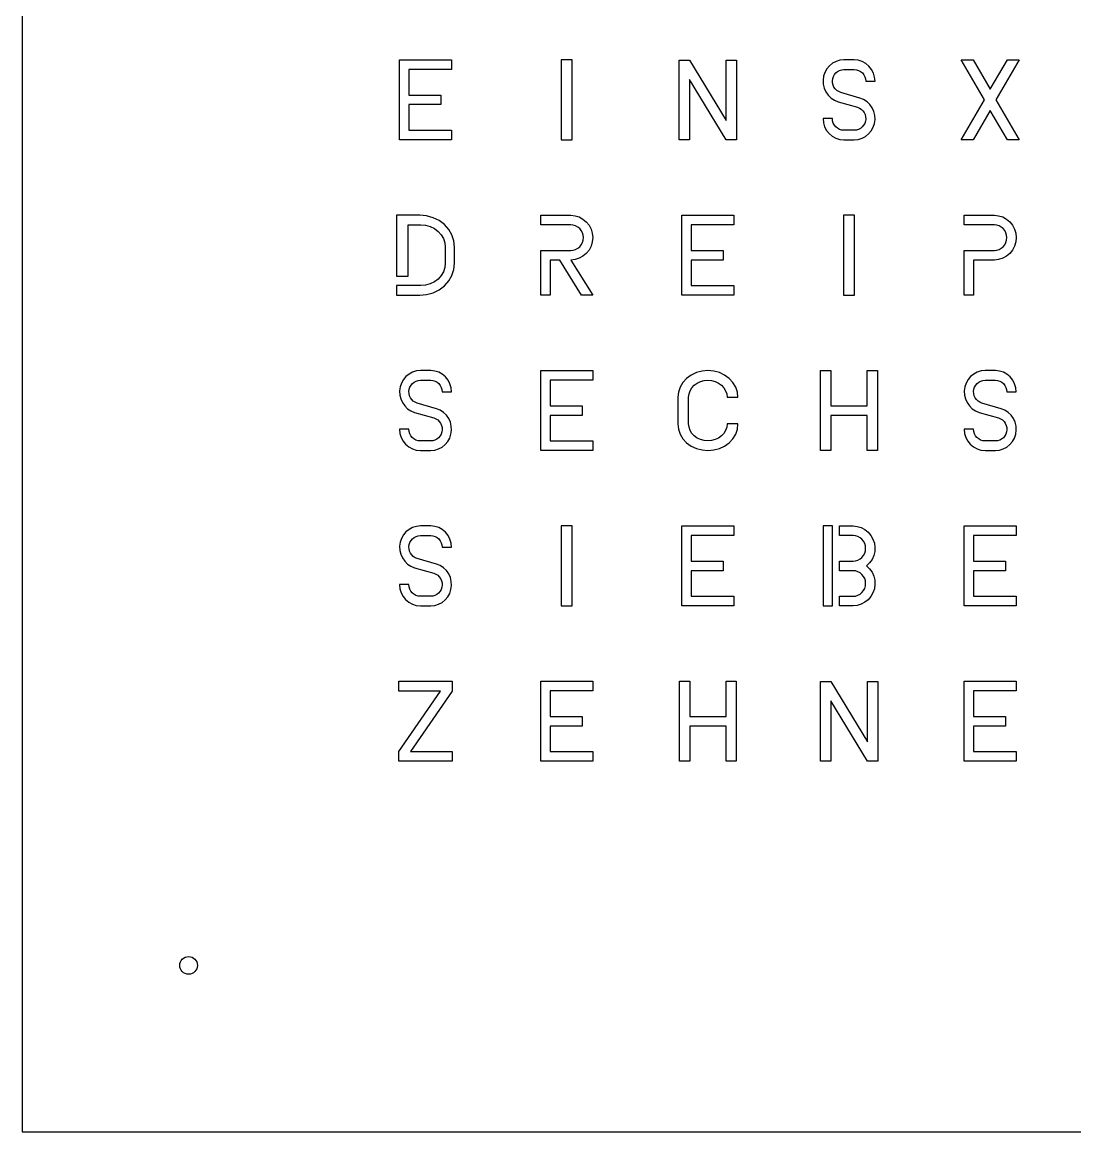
# Model space of a CAD drawing. Extents: x 0 to 500, y 0 to 500.
# Drawn here: x 0 to 237.2, y 0 to 250 of the extents above; entities that cross this region are included whole.
import ezdxf

# ---------------------------------------------------------------- set-up
doc = ezdxf.new("R2010")
doc.units = 0
doc.layers.add('7', color=7, linetype='CONTINUOUS')

msp = doc.modelspace()

# ---------------------------------------------------------------- linework, layer by layer
at = {"layer": '7'}
for p, q in [((0, 500), (0, 0)), ((85.0483, 223.4993), (85.0483, 241.5007)), ((85.0483, 241.5007), (96.7699, 241.5007)), ((96.7699, 241.5007), (96.7699, 239.34061)), ((121.4797, 241.5007), (121.4797, 223.4993)), ((123.9748, 241.5007), (121.4797, 241.5007)), ((123.9748, 223.4993), (123.9748, 241.5007)), ((148.097, 223.4993), (148.097, 241.4379)), ((148.097, 241.4379), (150.42081, 241.4379)), ((150.42081, 241.4379), (158.6701, 227.8708)), ((158.6701, 227.8708), (158.6701, 241.4379)), ((158.6701, 241.4379), (160.9939, 241.4379)), ((160.9939, 241.4379), (160.9939, 223.4993)), ((181.9487, 240.16879), (181.36501, 239.4765)), ((182.6503, 240.73531), (181.9487, 240.16879)), ((183.44431, 241.1553), (182.6503, 240.73531)), ((184.3017, 241.4136), (183.44431, 241.1553)), ((185.1915, 241.5007), (184.3017, 241.4136)), ((187.5358, 241.5007), (185.1915, 241.5007)), ((188.4505, 241.4086), (187.5358, 241.5007)), ((189.33009, 241.1357), (188.4505, 241.4086)), ((190.1407, 240.6925), (189.33009, 241.1357)), ((190.8512, 240.0961), (190.1407, 240.6925)), ((191.4342, 239.3694), (190.8512, 240.0961)), ((216.9191, 232.5), (211.65781, 241.50079)), ((211.65781, 241.50079), (214.32651, 241.50079)), ((214.32651, 241.50079), (218.18179, 234.9052)), ((218.18179, 234.9052), (222.0372, 241.50079)), ((224.7058, 241.50079), (219.4445, 232.5)), ((222.0372, 241.50079), (224.7058, 241.50079)), ((96.7699, 239.34061), (87.1603, 239.34061)), ((87.1603, 239.34061), (87.1603, 233.58009)), ((180.63091, 237.81841), (180.5072, 236.91299)), ((180.92039, 238.6834), (180.63091, 237.81841)), ((181.36501, 239.4765), (180.92039, 238.6834)), ((182.6852, 237.31689), (182.8443, 237.7923)), ((182.8443, 237.7923), (183.0887, 238.2281)), ((183.0887, 238.2281), (183.40939, 238.6086)), ((183.40939, 238.6086), (183.795, 238.91991)), ((183.795, 238.91991), (184.23129, 239.1507)), ((184.23129, 239.1507), (184.7025, 239.29269)), ((184.7025, 239.29269), (185.1915, 239.34061)), ((185.1915, 239.34061), (187.5358, 239.34061)), ((187.5358, 239.34061), (188.0385, 239.2899)), ((188.0385, 239.2899), (188.5218, 239.13989)), ((188.5218, 239.13989), (188.9673, 238.89639)), ((188.9673, 238.89639), (189.3578, 238.5686)), ((189.3578, 238.5686), (189.67821, 238.1693)), ((189.67821, 238.1693), (189.91631, 237.7137)), ((189.91631, 237.7137), (190.0629, 237.2193)), ((191.86749, 238.5403), (191.4342, 239.3694)), ((192.13429, 237.6407), (191.86749, 238.5403)), ((192.2244, 236.70509), (192.13429, 237.6407)), ((150.42081, 237.0663), (150.42081, 223.4993)), ((158.6701, 223.4993), (150.42081, 237.0663)), ((180.5072, 236.91299), (180.5538, 236)), ((180.5538, 236), (180.76891, 235.11259)), ((180.76891, 235.11259), (181.1447, 234.2831)), ((182.61729, 236.8194), (182.6852, 237.31689)), ((182.64281, 236.3176), (182.61729, 236.8194)), ((182.76109, 235.83), (182.64281, 236.3176)), ((182.96761, 235.3741), (182.76109, 235.83)), ((183.255, 234.96671), (182.96761, 235.3741)), ((190.0629, 237.2193), (190.1124, 236.70509)), ((190.1124, 236.70509), (192.2244, 236.70509)), ((87.1603, 233.58009), (94.3675, 233.58009)), ((94.3675, 233.58009), (94.3675, 231.41991)), ((181.1447, 234.2831), (181.66769, 233.5417)), ((181.66769, 233.5417), (182.3186, 232.91521)), ((182.3186, 232.91521), (183.07401, 232.42641)), ((183.6127, 234.62241), (183.255, 234.96671)), ((184.0278, 234.35381), (183.6127, 234.62241)), ((184.48531, 234.17059), (184.0278, 234.35381)), ((188.82091, 232.9068), (184.48531, 234.17059)), ((189.6532, 232.57359), (188.82091, 232.9068)), ((190.4086, 232.08479), (189.6532, 232.57359)), ((211.65781, 223.4993), (216.9191, 232.5)), ((219.4445, 232.5), (224.7058, 223.4993)), ((94.3675, 231.41991), (87.1603, 231.41991)), ((87.1603, 231.41991), (87.1603, 225.65939)), ((183.07401, 232.42641), (183.9064, 232.0932)), ((183.9064, 232.0932), (188.242, 230.8293)), ((188.242, 230.8293), (188.6994, 230.64619)), ((188.6994, 230.64619), (189.11459, 230.37759)), ((189.11459, 230.37759), (189.47231, 230.03329)), ((189.47231, 230.03329), (189.7597, 229.6259)), ((191.0596, 231.4583), (190.4086, 232.08479)), ((191.5825, 230.7168), (191.0596, 231.4583)), ((191.9584, 229.88741), (191.5825, 230.7168)), ((218.18179, 230.0948), (214.32651, 223.4993)), ((222.0372, 223.4993), (218.18179, 230.0948)), ((180.50281, 228.29491), (180.5929, 227.3593)), ((182.61481, 228.29491), (180.50281, 228.29491)), ((182.66431, 227.7807), (182.61481, 228.29491)), ((182.811, 227.2863), (182.66431, 227.7807)), ((189.7597, 229.6259), (189.9662, 229.17)), ((190.04201, 227.68311), (189.883, 227.2077)), ((189.9662, 229.17), (190.0844, 228.6824)), ((190.11, 228.1806), (190.04201, 227.68311)), ((190.0844, 228.6824), (190.11, 228.1806)), ((192.17349, 229), (191.9584, 229.88741)), ((192.0963, 227.18159), (192.22, 228.08701)), ((192.22, 228.08701), (192.17349, 229)), ((87.1603, 225.65939), (96.7699, 225.65939)), ((96.7699, 225.65939), (96.7699, 223.4993)), ((180.5929, 227.3593), (180.8597, 226.4597)), ((180.8597, 226.4597), (181.293, 225.6306)), ((181.293, 225.6306), (181.8761, 224.9039)), ((183.0491, 226.8307), (182.811, 227.2863)), ((183.36951, 226.4313), (183.0491, 226.8307)), ((183.75999, 226.10361), (183.36951, 226.4313)), ((184.2054, 225.86011), (183.75999, 226.10361)), ((184.6888, 225.7101), (184.2054, 225.86011)), ((185.1915, 225.65939), (184.6888, 225.7101)), ((187.5358, 225.65939), (185.1915, 225.65939)), ((188.0248, 225.70731), (187.5358, 225.65939)), ((188.496, 225.8493), (188.0248, 225.70731)), ((188.9323, 226.08009), (188.496, 225.8493)), ((189.31779, 226.3914), (188.9323, 226.08009)), ((189.6386, 226.7719), (189.31779, 226.3914)), ((189.883, 227.2077), (189.6386, 226.7719)), ((190.7785, 224.83121), (191.3622, 225.5235)), ((191.3622, 225.5235), (191.8069, 226.3166)), ((191.8069, 226.3166), (192.0963, 227.18159)), ((96.7699, 223.4993), (85.0483, 223.4993)), ((121.4797, 223.4993), (123.9748, 223.4993)), ((150.42081, 223.4993), (148.097, 223.4993)), ((160.9939, 223.4993), (158.6701, 223.4993)), ((181.8761, 224.9039), (182.58659, 224.3075)), ((182.58659, 224.3075), (183.3972, 223.8643)), ((183.3972, 223.8643), (184.27679, 223.5914)), ((184.27679, 223.5914), (185.1915, 223.4993)), ((185.1915, 223.4993), (187.5358, 223.4993)), ((187.5358, 223.4993), (188.4256, 223.5864)), ((188.4256, 223.5864), (189.283, 223.8447)), ((189.283, 223.8447), (190.0769, 224.26469)), ((190.0769, 224.26469), (190.7785, 224.83121)), ((214.32651, 223.4993), (211.65781, 223.4993)), ((224.7058, 223.4993), (222.0372, 223.4993)), ((84.3488, 206.5007), (84.3488, 192.7415)), ((89.5892, 206.5007), (84.3488, 206.5007)), ((91.1265, 206.3624), (89.5892, 206.5007)), ((92.6048, 205.95261), (91.1265, 206.3624)), ((93.9672, 205.2872), (92.6048, 205.95261)), ((95.1613, 204.39169), (93.9672, 205.2872)), ((116.8665, 206.5007), (123.6601, 206.5007)), ((116.8665, 204.34061), (116.8665, 206.5007)), ((123.6601, 206.5007), (124.6215, 206.4039)), ((124.6215, 206.4039), (125.5459, 206.117)), ((125.5459, 206.117), (126.3979, 205.65131)), ((126.3979, 205.65131), (127.1447, 205.0244)), ((127.1447, 205.0244), (127.7575, 204.2606)), ((148.68469, 188.4993), (148.68469, 206.5007)), ((148.68469, 206.5007), (160.4063, 206.5007)), ((160.4063, 206.5007), (160.4063, 204.34061)), ((185.1161, 206.5007), (185.1161, 188.4993)), ((187.61121, 206.5007), (185.1161, 206.5007)), ((187.61121, 188.4993), (187.61121, 206.5007)), ((212.321, 206.5007), (219.11459, 206.5007)), ((212.321, 204.34061), (212.321, 206.5007)), ((219.11459, 206.5007), (220.076, 206.4039)), ((220.076, 206.4039), (221.0005, 206.117)), ((221.0005, 206.117), (221.85249, 205.65131)), ((221.85249, 205.65131), (222.5992, 205.0244)), ((222.5992, 205.0244), (223.2121, 204.2606)), ((86.9729, 192.7415), (86.9729, 204.34061)), ((86.9729, 204.34061), (89.8492, 204.34061)), ((89.8492, 204.34061), (90.9253, 204.2437)), ((90.9253, 204.2437), (91.9601, 203.95689)), ((91.9601, 203.95689), (92.9138, 203.4911)), ((92.9138, 203.4911), (93.7497, 202.8643)), ((93.7497, 202.8643), (94.4357, 202.1004)), ((96.1413, 203.3006), (95.1613, 204.39169)), ((96.8695, 202.05569), (96.1413, 203.3006)), ((123.6601, 204.34061), (116.8665, 204.34061)), ((124.2094, 204.2852), (123.6601, 204.34061)), ((124.7377, 204.12131), (124.2094, 204.2852)), ((125.2245, 203.8551), (124.7377, 204.12131)), ((125.6513, 203.49699), (125.2245, 203.8551)), ((126.0015, 203.0605), (125.6513, 203.49699)), ((126.2617, 202.5625), (126.0015, 203.0605)), ((126.422, 202.0222), (126.2617, 202.5625)), ((127.7575, 204.2606), (128.213, 203.38921)), ((128.213, 203.38921), (128.49339, 202.4436)), ((160.4063, 204.34061), (150.79671, 204.34061)), ((150.79671, 204.34061), (150.79671, 198.58009)), ((219.11459, 204.34061), (212.321, 204.34061)), ((219.664, 204.2852), (219.11459, 204.34061)), ((220.19231, 204.12131), (219.664, 204.2852)), ((220.67909, 203.8551), (220.19231, 204.12131)), ((221.1058, 203.49699), (220.67909, 203.8551)), ((221.45599, 203.0605), (221.1058, 203.49699)), ((221.71629, 202.5625), (221.45599, 203.0605)), ((221.8765, 202.0222), (221.71629, 202.5625)), ((223.2121, 204.2606), (223.6675, 203.38921)), ((223.6675, 203.38921), (223.94791, 202.4436)), ((94.4357, 202.1004), (94.9455, 201.229)), ((94.9455, 201.229), (95.2594, 200.28349)), ((95.2594, 200.28349), (95.3654, 199.30009)), ((97.3179, 200.7049), (96.8695, 202.05569)), ((97.4694, 199.30009), (97.3179, 200.7049)), ((126.0015, 199.86011), (126.2617, 200.35809)), ((126.2617, 200.35809), (126.422, 200.89841)), ((126.4761, 201.4603), (126.422, 202.0222)), ((126.422, 200.89841), (126.4761, 201.4603)), ((128.49339, 200.47701), (128.213, 199.5314)), ((128.49339, 202.4436), (128.5881, 201.4603)), ((128.5881, 201.4603), (128.49339, 200.47701)), ((221.45599, 199.86011), (221.71629, 200.35809)), ((221.71629, 200.35809), (221.8765, 200.89841)), ((221.9306, 201.4603), (221.8765, 202.0222)), ((221.8765, 200.89841), (221.9306, 201.4603)), ((223.94791, 200.47701), (223.6675, 199.5314)), ((223.94791, 202.4436), (224.0426, 201.4603)), ((224.0426, 201.4603), (223.94791, 200.47701)), ((95.3654, 199.30009), (95.3654, 195.69991)), ((97.4694, 195.69991), (97.4694, 199.30009)), ((116.8665, 198.58009), (123.6601, 198.58009)), ((116.8665, 188.4993), (116.8665, 198.58009)), ((123.6601, 198.58009), (124.2094, 198.63541)), ((124.2094, 198.63541), (124.7377, 198.7993)), ((124.7377, 198.7993), (125.2245, 199.06551)), ((125.2245, 199.06551), (125.6513, 199.42371)), ((125.6513, 199.42371), (126.0015, 199.86011)), ((127.1447, 197.89619), (126.3979, 197.26939)), ((127.7575, 198.66), (127.1447, 197.89619)), ((128.213, 199.5314), (127.7575, 198.66)), ((150.79671, 198.58009), (158.00391, 198.58009)), ((158.00391, 198.58009), (158.00391, 196.41991)), ((212.321, 198.58009), (219.11459, 198.58009)), ((212.321, 188.4993), (212.321, 198.58009)), ((219.11459, 198.58009), (219.664, 198.63541)), ((219.664, 198.63541), (220.19231, 198.7993)), ((220.19231, 198.7993), (220.67909, 199.06551)), ((220.67909, 199.06551), (221.1058, 199.42371)), ((221.1058, 199.42371), (221.45599, 199.86011)), ((222.5992, 197.89619), (221.85249, 197.26939)), ((223.2121, 198.66), (222.5992, 197.89619)), ((223.6675, 199.5314), (223.2121, 198.66)), ((95.3654, 195.69991), (95.2594, 194.71651)), ((97.3179, 194.2951), (97.4694, 195.69991)), ((121.1567, 196.41991), (118.9785, 196.41991)), ((118.9785, 196.41991), (118.9785, 188.4993)), ((126.0847, 188.4993), (121.1567, 196.41991)), ((124.6215, 196.5168), (123.6601, 196.41991)), ((123.6601, 196.41991), (128.5881, 188.4993)), ((125.5459, 196.8036), (124.6215, 196.5168)), ((126.3979, 197.26939), (125.5459, 196.8036)), ((158.00391, 196.41991), (150.79671, 196.41991)), ((150.79671, 196.41991), (150.79671, 190.65939)), ((219.11459, 196.41991), (214.433, 196.41991)), ((214.433, 196.41991), (214.433, 188.4993)), ((220.076, 196.5168), (219.11459, 196.41991)), ((221.0005, 196.8036), (220.076, 196.5168)), ((221.85249, 197.26939), (221.0005, 196.8036)), ((84.3488, 192.7415), (86.9729, 192.7415)), ((94.4357, 192.8996), (93.7497, 192.1357)), ((94.9455, 193.771), (94.4357, 192.8996)), ((95.2594, 194.71651), (94.9455, 193.771)), ((96.1413, 191.6994), (96.8695, 192.94431)), ((96.8695, 192.94431), (97.3179, 194.2951)), ((89.8492, 190.65939), (84.3488, 190.65939)), ((84.3488, 190.65939), (84.3488, 188.4993)), ((90.9253, 190.7563), (89.8492, 190.65939)), ((91.9601, 191.04311), (90.9253, 190.7563)), ((92.9138, 191.5089), (91.9601, 191.04311)), ((93.7497, 192.1357), (92.9138, 191.5089)), ((93.9672, 189.7128), (95.1613, 190.60831)), ((95.1613, 190.60831), (96.1413, 191.6994)), ((150.79671, 190.65939), (160.4063, 190.65939)), ((160.4063, 190.65939), (160.4063, 188.4993)), ((84.3488, 188.4993), (89.5892, 188.4993)), ((89.5892, 188.4993), (91.1265, 188.6376)), ((91.1265, 188.6376), (92.6048, 189.04739)), ((92.6048, 189.04739), (93.9672, 189.7128)), ((118.9785, 188.4993), (116.8665, 188.4993)), ((128.5881, 188.4993), (126.0847, 188.4993)), ((160.4063, 188.4993), (148.68469, 188.4993)), ((185.1161, 188.4993), (187.61121, 188.4993)), ((214.433, 188.4993), (212.321, 188.4993)), ((86.4942, 170.16879), (85.9105, 169.4765)), ((87.1958, 170.73531), (86.4942, 170.16879)), ((87.9897, 171.1553), (87.1958, 170.73531)), ((88.8471, 171.4136), (87.9897, 171.1553)), ((89.7369, 171.5007), (88.8471, 171.4136)), ((92.0812, 171.5007), (89.7369, 171.5007)), ((92.996, 171.4086), (92.0812, 171.5007)), ((93.8755, 171.1357), (92.996, 171.4086)), ((94.6861, 170.6925), (93.8755, 171.1357)), ((95.3966, 170.0961), (94.6861, 170.6925)), ((95.9797, 169.3694), (95.3966, 170.0961)), ((116.8665, 153.4993), (116.8665, 171.5007)), ((116.8665, 171.5007), (128.5881, 171.5007)), ((128.5881, 171.5007), (128.5881, 169.34061)), ((150.77859, 170.49049), (149.75121, 169.745)), ((151.95081, 171.0444), (150.77859, 170.49049)), ((153.2227, 171.3855), (151.95081, 171.0444)), ((154.54539, 171.5007), (153.2227, 171.3855)), ((155.86819, 171.3855), (154.54539, 171.5007)), ((157.14011, 171.0444), (155.86819, 171.3855)), ((158.3123, 170.49049), (157.14011, 171.0444)), ((159.33971, 169.745), (158.3123, 170.49049)), ((179.95531, 171.5007), (182.2646, 171.5007)), ((179.95531, 153.4993), (179.95531, 171.5007)), ((182.2646, 171.5007), (182.2646, 163.58009)), ((190.46271, 171.5007), (192.772, 171.5007)), ((190.46271, 163.58009), (190.46271, 171.5007)), ((192.772, 171.5007), (192.772, 153.4993)), ((213.76691, 170.16879), (213.1832, 169.4765)), ((214.46851, 170.73531), (213.76691, 170.16879)), ((215.26241, 171.1553), (214.46851, 170.73531)), ((216.1199, 171.4136), (215.26241, 171.1553)), ((217.0096, 171.5007), (216.1199, 171.4136)), ((219.354, 171.5007), (217.0096, 171.5007)), ((220.26871, 171.4086), (219.354, 171.5007)), ((221.14819, 171.1357), (220.26871, 171.4086)), ((221.9588, 170.6925), (221.14819, 171.1357)), ((222.6693, 170.0961), (221.9588, 170.6925)), ((223.2524, 169.3694), (222.6693, 170.0961)), ((85.1764, 167.81841), (85.0527, 166.91299)), ((85.4658, 168.6834), (85.1764, 167.81841)), ((85.9105, 169.4765), (85.4658, 168.6834)), ((87.2307, 167.31689), (87.3897, 167.7923)), ((87.3897, 167.7923), (87.6341, 168.2281)), ((87.6341, 168.2281), (87.9549, 168.6086)), ((87.9549, 168.6086), (88.3404, 168.91991)), ((88.3404, 168.91991), (88.7768, 169.1507)), ((88.7768, 169.1507), (89.248, 169.29269)), ((89.248, 169.29269), (89.7369, 169.34061)), ((89.7369, 169.34061), (92.0812, 169.34061)), ((92.0812, 169.34061), (92.5839, 169.2899)), ((92.5839, 169.2899), (93.0673, 169.13989)), ((93.0673, 169.13989), (93.5127, 168.89639)), ((93.5127, 168.89639), (93.9032, 168.5686)), ((93.9032, 168.5686), (94.2236, 168.1693)), ((94.2236, 168.1693), (94.4617, 167.7137)), ((94.4617, 167.7137), (94.6084, 167.2193)), ((96.413, 168.5403), (95.9797, 169.3694)), ((96.6798, 167.6407), (96.413, 168.5403)), ((96.7699, 166.70509), (96.6798, 167.6407)), ((128.5881, 169.34061), (118.9785, 169.34061)), ((118.9785, 169.34061), (118.9785, 163.58009)), ((148.2814, 167.8002), (147.8956, 166.6757)), ((148.908, 168.83659), (148.2814, 167.8002)), ((149.75121, 169.745), (148.908, 168.83659)), ((150.5387, 166.9736), (150.9395, 167.63651)), ((150.9395, 167.63651), (151.47881, 168.2175)), ((151.47881, 168.2175), (152.136, 168.69431)), ((152.136, 168.69431), (152.8858, 169.04871)), ((152.8858, 169.04871), (153.6994, 169.26691)), ((153.6994, 169.26691), (154.54539, 169.34061)), ((154.54539, 169.34061), (155.39149, 169.26691)), ((155.39149, 169.26691), (156.20509, 169.04871)), ((156.20509, 169.04871), (156.9549, 168.69431)), ((156.9549, 168.69431), (157.61211, 168.2175)), ((157.61211, 168.2175), (158.1514, 167.63651)), ((158.1514, 167.63651), (158.5522, 166.9736)), ((160.18291, 168.83659), (159.33971, 169.745)), ((160.80949, 167.8002), (160.18291, 168.83659)), ((161.1953, 166.6757), (160.80949, 167.8002)), ((212.4491, 167.81841), (212.32539, 166.91299)), ((212.73849, 168.6834), (212.4491, 167.81841)), ((213.1832, 169.4765), (212.73849, 168.6834)), ((214.5034, 167.31689), (214.66251, 167.7923)), ((214.66251, 167.7923), (214.9068, 168.2281)), ((214.9068, 168.2281), (215.2276, 168.6086)), ((215.2276, 168.6086), (215.6132, 168.91991)), ((215.6132, 168.91991), (216.0495, 169.1507)), ((216.0495, 169.1507), (216.52071, 169.29269)), ((216.52071, 169.29269), (217.0096, 169.34061)), ((217.0096, 169.34061), (219.354, 169.34061)), ((219.354, 169.34061), (219.8567, 169.2899)), ((219.8567, 169.2899), (220.34, 169.13989)), ((220.34, 169.13989), (220.78551, 168.89639)), ((220.78551, 168.89639), (221.1759, 168.5686)), ((221.1759, 168.5686), (221.4964, 168.1693)), ((221.4964, 168.1693), (221.7345, 167.7137)), ((221.7345, 167.7137), (221.8811, 167.2193)), ((223.6857, 168.5403), (223.2524, 169.3694)), ((223.9525, 167.6407), (223.6857, 168.5403)), ((224.0426, 166.70509), (223.9525, 167.6407)), ((85.0527, 166.91299), (85.0992, 166)), ((85.0992, 166), (85.3144, 165.11259)), ((85.3144, 165.11259), (85.6902, 164.2831)), ((87.1627, 166.8194), (87.2307, 167.31689)), ((87.1883, 166.3176), (87.1627, 166.8194)), ((87.3065, 165.83), (87.1883, 166.3176)), ((87.5131, 165.3741), (87.3065, 165.83)), ((87.8004, 164.96671), (87.5131, 165.3741)), ((94.6084, 167.2193), (94.6579, 166.70509)), ((94.6579, 166.70509), (96.7699, 166.70509)), ((147.8956, 166.6757), (147.7653, 165.5062)), ((147.7653, 165.5062), (147.7653, 159.4938)), ((150.2086, 165.5062), (150.2919, 166.2543)), ((150.2086, 159.4938), (150.2086, 165.5062)), ((150.2919, 166.2543), (150.5387, 166.9736)), ((158.5522, 166.9736), (158.799, 166.2543)), ((158.799, 166.2543), (158.88229, 165.5062)), ((158.88229, 165.5062), (161.32561, 165.5062)), ((161.32561, 165.5062), (161.1953, 166.6757)), ((212.32539, 166.91299), (212.37199, 166)), ((212.37199, 166), (212.5871, 165.11259)), ((212.5871, 165.11259), (212.96291, 164.2831)), ((214.43539, 166.8194), (214.5034, 167.31689)), ((214.461, 166.3176), (214.43539, 166.8194)), ((214.57919, 165.83), (214.461, 166.3176)), ((214.7858, 165.3741), (214.57919, 165.83)), ((215.0731, 164.96671), (214.7858, 165.3741)), ((221.8811, 167.2193), (221.9306, 166.70509)), ((221.9306, 166.70509), (224.0426, 166.70509)), ((85.6902, 164.2831), (86.2131, 163.5417)), ((86.2131, 163.5417), (86.8641, 162.91521)), ((86.8641, 162.91521), (87.6195, 162.42641)), ((88.1582, 164.62241), (87.8004, 164.96671)), ((88.5733, 164.35381), (88.1582, 164.62241)), ((89.0307, 164.17059), (88.5733, 164.35381)), ((93.3663, 162.9068), (89.0307, 164.17059)), ((94.1987, 162.57359), (93.3663, 162.9068)), ((94.9541, 162.08479), (94.1987, 162.57359)), ((118.9785, 163.58009), (126.1857, 163.58009)), ((126.1857, 163.58009), (126.1857, 161.41991)), ((182.2646, 163.58009), (190.46271, 163.58009)), ((212.96291, 164.2831), (213.48579, 163.5417)), ((213.48579, 163.5417), (214.1368, 162.91521)), ((214.1368, 162.91521), (214.8922, 162.42641)), ((215.43089, 164.62241), (215.0731, 164.96671)), ((215.84599, 164.35381), (215.43089, 164.62241)), ((216.30341, 164.17059), (215.84599, 164.35381)), ((220.6391, 162.9068), (216.30341, 164.17059)), ((221.47141, 162.57359), (220.6391, 162.9068)), ((222.22681, 162.08479), (221.47141, 162.57359)), ((87.6195, 162.42641), (88.4518, 162.0932)), ((88.4518, 162.0932), (92.7875, 160.8293)), ((92.7875, 160.8293), (93.2449, 160.64619)), ((93.2449, 160.64619), (93.66, 160.37759)), ((93.66, 160.37759), (94.0178, 160.03329)), ((94.0178, 160.03329), (94.3051, 159.6259)), ((95.6051, 161.4583), (94.9541, 162.08479)), ((96.128, 160.7168), (95.6051, 161.4583)), ((96.5038, 159.88741), (96.128, 160.7168)), ((126.1857, 161.41991), (118.9785, 161.41991)), ((118.9785, 161.41991), (118.9785, 155.65939)), ((190.46271, 161.41991), (182.2646, 161.41991)), ((182.2646, 161.41991), (182.2646, 153.4993)), ((190.46271, 153.4993), (190.46271, 161.41991)), ((214.8922, 162.42641), (215.72459, 162.0932)), ((215.72459, 162.0932), (220.0602, 160.8293)), ((220.0602, 160.8293), (220.51759, 160.64619)), ((220.51759, 160.64619), (220.93269, 160.37759)), ((220.93269, 160.37759), (221.2905, 160.03329)), ((221.2905, 160.03329), (221.5779, 159.6259)), ((222.87781, 161.4583), (222.22681, 162.08479)), ((223.4007, 160.7168), (222.87781, 161.4583)), ((223.7765, 159.88741), (223.4007, 160.7168)), ((85.0483, 158.29491), (85.1384, 157.3593)), ((87.1603, 158.29491), (85.0483, 158.29491)), ((87.2098, 157.7807), (87.1603, 158.29491)), ((87.3564, 157.2863), (87.2098, 157.7807)), ((94.3051, 159.6259), (94.5117, 159.17)), ((94.5875, 157.68311), (94.4284, 157.2077)), ((94.5117, 159.17), (94.6299, 158.6824)), ((94.6555, 158.1806), (94.5875, 157.68311)), ((94.6299, 158.6824), (94.6555, 158.1806)), ((96.7189, 159), (96.5038, 159.88741)), ((96.6418, 157.18159), (96.7655, 158.08701)), ((96.7655, 158.08701), (96.7189, 159)), ((147.7653, 159.4938), (147.8956, 158.3243)), ((147.8956, 158.3243), (148.2814, 157.1998)), ((150.2919, 158.7457), (150.2086, 159.4938)), ((150.5387, 158.0264), (150.2919, 158.7457)), ((150.9395, 157.36349), (150.5387, 158.0264)), ((158.5522, 158.0264), (158.1514, 157.36349)), ((158.799, 158.7457), (158.5522, 158.0264)), ((158.88229, 159.4938), (158.799, 158.7457)), ((161.32561, 159.4938), (158.88229, 159.4938)), ((160.80949, 157.1998), (161.1953, 158.3243)), ((161.1953, 158.3243), (161.32561, 159.4938)), ((212.321, 158.29491), (212.4111, 157.3593)), ((214.433, 158.29491), (212.321, 158.29491)), ((214.4825, 157.7807), (214.433, 158.29491)), ((214.6292, 157.2863), (214.4825, 157.7807)), ((221.5779, 159.6259), (221.78439, 159.17)), ((221.8602, 157.68311), (221.7012, 157.2077)), ((221.78439, 159.17), (221.9026, 158.6824)), ((221.92821, 158.1806), (221.8602, 157.68311)), ((221.9026, 158.6824), (221.92821, 158.1806)), ((223.99159, 159), (223.7765, 159.88741)), ((223.91451, 157.18159), (224.03819, 158.08701)), ((224.03819, 158.08701), (223.99159, 159)), ((85.1384, 157.3593), (85.4052, 156.4597)), ((85.4052, 156.4597), (85.8385, 155.6306)), ((85.8385, 155.6306), (86.4216, 154.9039)), ((87.5945, 156.8307), (87.3564, 157.2863)), ((87.915, 156.4313), (87.5945, 156.8307)), ((88.3054, 156.10361), (87.915, 156.4313)), ((88.7509, 155.86011), (88.3054, 156.10361)), ((89.2343, 155.7101), (88.7509, 155.86011)), ((89.7369, 155.65939), (89.2343, 155.7101)), ((92.0812, 155.65939), (89.7369, 155.65939)), ((92.5702, 155.70731), (92.0812, 155.65939)), ((93.0414, 155.8493), (92.5702, 155.70731)), ((93.4777, 156.08009), (93.0414, 155.8493)), ((93.8633, 156.3914), (93.4777, 156.08009)), ((94.1841, 156.7719), (93.8633, 156.3914)), ((94.4284, 157.2077), (94.1841, 156.7719)), ((95.324, 154.83121), (95.9077, 155.5235)), ((95.9077, 155.5235), (96.3524, 156.3166)), ((96.3524, 156.3166), (96.6418, 157.18159)), ((118.9785, 155.65939), (128.5881, 155.65939)), ((128.5881, 155.65939), (128.5881, 153.4993)), ((148.2814, 157.1998), (148.908, 156.16341)), ((148.908, 156.16341), (149.75121, 155.255)), ((149.75121, 155.255), (150.77859, 154.50951)), ((151.47881, 156.7825), (150.9395, 157.36349)), ((152.136, 156.3056), (151.47881, 156.7825)), ((152.8858, 155.95129), (152.136, 156.3056)), ((153.6994, 155.73309), (152.8858, 155.95129)), ((154.54539, 155.65939), (153.6994, 155.73309)), ((155.39149, 155.73309), (154.54539, 155.65939)), ((156.20509, 155.95129), (155.39149, 155.73309)), ((156.9549, 156.3056), (156.20509, 155.95129)), ((157.61211, 156.7825), (156.9549, 156.3056)), ((158.1514, 157.36349), (157.61211, 156.7825)), ((158.3123, 154.50951), (159.33971, 155.255)), ((159.33971, 155.255), (160.18291, 156.16341)), ((160.18291, 156.16341), (160.80949, 157.1998)), ((212.4111, 157.3593), (212.6779, 156.4597)), ((212.6779, 156.4597), (213.11121, 155.6306)), ((213.11121, 155.6306), (213.69431, 154.9039)), ((214.86729, 156.8307), (214.6292, 157.2863)), ((215.1877, 156.4313), (214.86729, 156.8307)), ((215.57809, 156.10361), (215.1877, 156.4313)), ((216.02361, 155.86011), (215.57809, 156.10361)), ((216.507, 155.7101), (216.02361, 155.86011)), ((217.0096, 155.65939), (216.507, 155.7101)), ((219.354, 155.65939), (217.0096, 155.65939)), ((219.843, 155.70731), (219.354, 155.65939)), ((220.31419, 155.8493), (219.843, 155.70731)), ((220.7505, 156.08009), (220.31419, 155.8493)), ((221.136, 156.3914), (220.7505, 156.08009)), ((221.4568, 156.7719), (221.136, 156.3914)), ((221.7012, 157.2077), (221.4568, 156.7719)), ((222.59669, 154.83121), (223.1804, 155.5235)), ((223.1804, 155.5235), (223.62511, 156.3166)), ((223.62511, 156.3166), (223.91451, 157.18159)), ((86.4216, 154.9039), (87.1321, 154.3075)), ((87.1321, 154.3075), (87.9427, 153.8643)), ((87.9427, 153.8643), (88.8222, 153.5914)), ((88.8222, 153.5914), (89.7369, 153.4993)), ((89.7369, 153.4993), (92.0812, 153.4993)), ((92.0812, 153.4993), (92.971, 153.5864)), ((92.971, 153.5864), (93.8285, 153.8447)), ((93.8285, 153.8447), (94.6224, 154.26469)), ((94.6224, 154.26469), (95.324, 154.83121)), ((128.5881, 153.4993), (116.8665, 153.4993)), ((150.77859, 154.50951), (151.95081, 153.9556)), ((151.95081, 153.9556), (153.2227, 153.6145)), ((153.2227, 153.6145), (154.54539, 153.4993)), ((154.54539, 153.4993), (155.86819, 153.6145)), ((155.86819, 153.6145), (157.14011, 153.9556)), ((157.14011, 153.9556), (158.3123, 154.50951)), ((182.2646, 153.4993), (179.95531, 153.4993)), ((192.772, 153.4993), (190.46271, 153.4993)), ((213.69431, 154.9039), (214.4048, 154.3075)), ((214.4048, 154.3075), (215.21539, 153.8643)), ((215.21539, 153.8643), (216.095, 153.5914)), ((216.095, 153.5914), (217.0096, 153.4993)), ((217.0096, 153.4993), (219.354, 153.4993)), ((219.354, 153.4993), (220.2438, 153.5864)), ((220.2438, 153.5864), (221.1012, 153.8447)), ((221.1012, 153.8447), (221.8951, 154.26469)), ((221.8951, 154.26469), (222.59669, 154.83121)), ((86.4942, 135.16879), (85.9105, 134.4765)), ((87.1958, 135.73531), (86.4942, 135.16879)), ((87.9897, 136.1553), (87.1958, 135.73531)), ((88.8471, 136.4136), (87.9897, 136.1553)), ((89.7369, 136.5007), (88.8471, 136.4136)), ((92.0812, 136.5007), (89.7369, 136.5007)), ((92.996, 136.4086), (92.0812, 136.5007)), ((93.8755, 136.1357), (92.996, 136.4086)), ((94.6861, 135.6925), (93.8755, 136.1357)), ((95.3966, 135.0961), (94.6861, 135.6925)), ((95.9797, 134.3694), (95.3966, 135.0961)), ((121.4797, 136.5007), (121.4797, 118.4993)), ((123.9748, 136.5007), (121.4797, 136.5007)), ((123.9748, 118.4993), (123.9748, 136.5007)), ((148.68469, 118.4993), (148.68469, 136.5007)), ((148.68469, 136.5007), (160.4063, 136.5007)), ((160.4063, 136.5007), (160.4063, 134.34061)), ((180.5255, 136.5007), (180.5255, 118.4993)), ((182.6293, 136.5007), (180.5255, 136.5007)), ((182.6293, 118.4993), (182.6293, 136.5007)), ((184.2375, 136.5007), (187.2928, 136.5007)), ((184.2375, 134.34061), (184.2375, 136.5007)), ((187.2928, 136.5007), (188.22169, 136.4097)), ((188.22169, 136.4097), (189.1169, 136.1398)), ((189.1169, 136.1398), (189.9463, 135.7009)), ((189.9463, 135.7009), (190.67979, 135.1088)), ((190.67979, 135.1088), (191.291, 134.3849)), ((212.321, 118.4993), (212.321, 136.5007)), ((212.321, 136.5007), (224.0426, 136.5007)), ((224.0426, 136.5007), (224.0426, 134.34061)), ((85.1764, 132.81841), (85.0527, 131.91299)), ((85.4658, 133.6834), (85.1764, 132.81841)), ((85.9105, 134.4765), (85.4658, 133.6834)), ((87.2307, 132.31689), (87.3897, 132.7923)), ((87.3897, 132.7923), (87.6341, 133.2281)), ((87.6341, 133.2281), (87.9549, 133.6086)), ((87.9549, 133.6086), (88.3404, 133.91991)), ((88.3404, 133.91991), (88.7768, 134.1507)), ((88.7768, 134.1507), (89.248, 134.29269)), ((89.248, 134.29269), (89.7369, 134.34061)), ((89.7369, 134.34061), (92.0812, 134.34061)), ((92.0812, 134.34061), (92.5839, 134.2899)), ((92.5839, 134.2899), (93.0673, 134.13989)), ((93.0673, 134.13989), (93.5127, 133.89639)), ((93.5127, 133.89639), (93.9032, 133.5686)), ((93.9032, 133.5686), (94.2236, 133.1693)), ((94.2236, 133.1693), (94.4617, 132.7137)), ((94.4617, 132.7137), (94.6084, 132.2193)), ((96.413, 133.5403), (95.9797, 134.3694)), ((96.6798, 132.6407), (96.413, 133.5403)), ((96.7699, 131.70509), (96.6798, 132.6407)), ((160.4063, 134.34061), (150.79671, 134.34061)), ((150.79671, 134.34061), (150.79671, 128.58009)), ((187.2928, 134.34061), (184.2375, 134.34061)), ((187.8401, 134.2852), (187.2928, 134.34061)), ((188.3663, 134.12131), (187.8401, 134.2852)), ((188.8513, 133.8551), (188.3663, 134.12131)), ((189.2764, 133.49699), (188.8513, 133.8551)), ((189.6252, 133.0605), (189.2764, 133.49699)), ((189.8844, 132.5625), (189.6252, 133.0605)), ((190.0441, 132.0222), (189.8844, 132.5625)), ((191.291, 134.3849), (191.75771, 133.5553)), ((191.75771, 133.5553), (192.0631, 132.6501)), ((192.0631, 132.6501), (192.1962, 131.7018)), ((224.0426, 134.34061), (214.433, 134.34061)), ((214.433, 134.34061), (214.433, 128.58009)), ((85.0527, 131.91299), (85.0992, 131)), ((85.0992, 131), (85.3144, 130.11259)), ((85.3144, 130.11259), (85.6902, 129.2831)), ((87.1627, 131.8194), (87.2307, 132.31689)), ((87.1883, 131.3176), (87.1627, 131.8194)), ((87.3065, 130.83), (87.1883, 131.3176)), ((87.5131, 130.3741), (87.3065, 130.83)), ((87.8004, 129.96671), (87.5131, 130.3741)), ((94.6084, 132.2193), (94.6579, 131.70509)), ((94.6579, 131.70509), (96.7699, 131.70509)), ((189.6252, 129.86011), (189.8844, 130.35809)), ((189.8844, 130.35809), (190.0441, 130.89841)), ((190.09801, 131.4603), (190.0441, 132.0222)), ((190.0441, 130.89841), (190.09801, 131.4603)), ((192.1521, 130.7449), (191.9325, 129.8138)), ((192.1962, 131.7018), (192.1521, 130.7449)), ((85.6902, 129.2831), (86.2131, 128.5417)), ((86.2131, 128.5417), (86.8641, 127.9152)), ((86.8641, 127.9152), (87.6195, 127.4264)), ((88.1582, 129.62241), (87.8004, 129.96671)), ((88.5733, 129.35381), (88.1582, 129.62241)), ((89.0307, 129.17059), (88.5733, 129.35381)), ((93.3663, 127.9068), (89.0307, 129.17059)), ((94.1987, 127.5736), (93.3663, 127.9068)), ((94.9541, 127.0848), (94.1987, 127.5736)), ((150.79671, 128.58009), (158.00391, 128.58009)), ((158.00391, 128.58009), (158.00391, 126.4199)), ((184.2375, 128.58009), (187.2928, 128.58009)), ((184.2375, 126.4199), (184.2375, 128.58009)), ((187.2928, 128.58009), (187.8401, 128.63541)), ((187.8401, 128.63541), (188.3663, 128.7993)), ((188.3663, 128.7993), (188.8513, 129.06551)), ((188.8513, 129.06551), (189.2764, 129.42371)), ((189.2764, 129.42371), (189.6252, 129.86011)), ((191.00439, 128.1615), (190.3295, 127.5)), ((190.3295, 127.5), (191.00439, 126.8385)), ((191.5453, 128.94209), (191.00439, 128.1615)), ((191.9325, 129.8138), (191.5453, 128.94209)), ((214.433, 128.58009), (221.6402, 128.58009)), ((221.6402, 128.58009), (221.6402, 126.4199)), ((87.6195, 127.4264), (88.4518, 127.0932)), ((88.4518, 127.0932), (92.7875, 125.8293)), ((92.7875, 125.8293), (93.2449, 125.6462)), ((93.2449, 125.6462), (93.66, 125.3776)), ((93.66, 125.3776), (94.0178, 125.0333)), ((94.0178, 125.0333), (94.3051, 124.6259)), ((95.6051, 126.4583), (94.9541, 127.0848)), ((96.128, 125.7168), (95.6051, 126.4583)), ((96.5038, 124.8874), (96.128, 125.7168)), ((158.00391, 126.4199), (150.79671, 126.4199)), ((150.79671, 126.4199), (150.79671, 120.6594)), ((187.2928, 126.4199), (184.2375, 126.4199)), ((187.8401, 126.3646), (187.2928, 126.4199)), ((188.3663, 126.2007), (187.8401, 126.3646)), ((188.8513, 125.9345), (188.3663, 126.2007)), ((189.2764, 125.5763), (188.8513, 125.9345)), ((189.6252, 125.1399), (189.2764, 125.5763)), ((189.8844, 124.6419), (189.6252, 125.1399)), ((191.00439, 126.8385), (191.5453, 126.0579)), ((191.5453, 126.0579), (191.9325, 125.1862)), ((191.9325, 125.1862), (192.1521, 124.2551)), ((221.6402, 126.4199), (214.433, 126.4199)), ((214.433, 126.4199), (214.433, 120.6594)), ((85.0483, 123.2949), (85.1384, 122.3593)), ((87.1603, 123.2949), (85.0483, 123.2949)), ((87.2098, 122.7807), (87.1603, 123.2949)), ((87.3564, 122.2863), (87.2098, 122.7807)), ((94.3051, 124.6259), (94.5117, 124.17)), ((94.5875, 122.683), (94.4284, 122.2077)), ((94.5117, 124.17), (94.6299, 123.6824)), ((94.6555, 123.1806), (94.5875, 122.683)), ((94.6299, 123.6824), (94.6555, 123.1806)), ((96.7189, 124), (96.5038, 124.8874)), ((96.6418, 122.1816), (96.7655, 123.087)), ((96.7655, 123.087), (96.7189, 124)), ((190.0441, 124.1016), (189.8844, 124.6419)), ((189.8844, 122.4375), (190.0441, 122.9778)), ((190.09801, 123.5397), (190.0441, 124.1016)), ((190.0441, 122.9778), (190.09801, 123.5397)), ((192.1962, 123.2982), (192.0631, 122.3499)), ((192.1521, 124.2551), (192.1962, 123.2982)), ((85.1384, 122.3593), (85.4052, 121.4597)), ((85.4052, 121.4597), (85.8385, 120.6306)), ((85.8385, 120.6306), (86.4216, 119.9039)), ((87.5945, 121.8307), (87.3564, 122.2863)), ((87.915, 121.4313), (87.5945, 121.8307)), ((88.3054, 121.1036), (87.915, 121.4313)), ((88.7509, 120.8601), (88.3054, 121.1036)), ((89.2343, 120.7101), (88.7509, 120.8601)), ((89.7369, 120.6594), (89.2343, 120.7101)), ((92.0812, 120.6594), (89.7369, 120.6594)), ((92.5702, 120.7073), (92.0812, 120.6594)), ((93.0414, 120.8493), (92.5702, 120.7073)), ((93.4777, 121.0801), (93.0414, 120.8493)), ((93.8633, 121.3914), (93.4777, 121.0801)), ((94.1841, 121.7719), (93.8633, 121.3914)), ((94.4284, 122.2077), (94.1841, 121.7719)), ((95.324, 119.8312), (95.9077, 120.5235)), ((95.9077, 120.5235), (96.3524, 121.3166)), ((96.3524, 121.3166), (96.6418, 122.1816)), ((150.79671, 120.6594), (160.4063, 120.6594)), ((160.4063, 120.6594), (160.4063, 118.4993)), ((184.2375, 120.6594), (187.2928, 120.6594)), ((184.2375, 118.4993), (184.2375, 120.6594)), ((187.2928, 120.6594), (187.8401, 120.7148)), ((187.8401, 120.7148), (188.3663, 120.8787)), ((188.3663, 120.8787), (188.8513, 121.1449)), ((188.8513, 121.1449), (189.2764, 121.503)), ((189.2764, 121.503), (189.6252, 121.9395)), ((189.6252, 121.9395), (189.8844, 122.4375)), ((191.291, 120.6151), (190.67979, 119.8912)), ((191.75771, 121.4447), (191.291, 120.6151)), ((192.0631, 122.3499), (191.75771, 121.4447)), ((214.433, 120.6594), (224.0426, 120.6594)), ((224.0426, 120.6594), (224.0426, 118.4993)), ((86.4216, 119.9039), (87.1321, 119.3075)), ((87.1321, 119.3075), (87.9427, 118.8643)), ((87.9427, 118.8643), (88.8222, 118.5914)), ((88.8222, 118.5914), (89.7369, 118.4993)), ((89.7369, 118.4993), (92.0812, 118.4993)), ((92.0812, 118.4993), (92.971, 118.5864)), ((92.971, 118.5864), (93.8285, 118.8447)), ((93.8285, 118.8447), (94.6224, 119.2647)), ((94.6224, 119.2647), (95.324, 119.8312)), ((121.4797, 118.4993), (123.9748, 118.4993)), ((160.4063, 118.4993), (148.68469, 118.4993)), ((180.5255, 118.4993), (182.6293, 118.4993)), ((187.2928, 118.4993), (184.2375, 118.4993)), ((188.22169, 118.5903), (187.2928, 118.4993)), ((189.1169, 118.8602), (188.22169, 118.5903)), ((189.9463, 119.2991), (189.1169, 118.8602)), ((190.67979, 119.8912), (189.9463, 119.2991)), ((224.0426, 118.4993), (212.321, 118.4993)), ((84.8833, 99.2938), (84.8833, 101.5007)), ((84.8833, 101.5007), (96.9349, 101.5007)), ((96.9349, 101.5007), (96.9349, 99.2938)), ((116.8665, 83.4993), (116.8665, 101.5007)), ((116.8665, 101.5007), (128.5881, 101.5007)), ((128.5881, 101.5007), (128.5881, 99.3405)), ((148.1371, 101.5007), (150.4464, 101.5007)), ((148.1371, 83.4993), (148.1371, 101.5007)), ((150.4464, 101.5007), (150.4464, 93.5801)), ((158.6445, 101.5007), (160.9538, 101.5007)), ((158.6445, 93.5801), (158.6445, 101.5007)), ((160.9538, 101.5007), (160.9538, 83.4993)), ((179.91521, 83.4993), (179.91521, 101.4379)), ((179.91521, 101.4379), (182.239, 101.4379)), ((182.239, 101.4379), (190.4883, 87.8708)), ((190.4883, 87.8708), (190.4883, 101.4379)), ((190.4883, 101.4379), (192.8121, 101.4379)), ((192.8121, 101.4379), (192.8121, 83.4993)), ((212.321, 83.4993), (212.321, 101.5007)), ((212.321, 101.5007), (224.0426, 101.5007)), ((224.0426, 101.5007), (224.0426, 99.3405)), ((94.3182, 99.2938), (84.8833, 99.2938)), ((84.8833, 85.7062), (94.3182, 99.2938)), ((96.9349, 99.2938), (87.5, 85.7062)), ((128.5881, 99.3405), (118.9785, 99.3405)), ((118.9785, 99.3405), (118.9785, 93.5801)), ((224.0426, 99.3405), (214.433, 99.3405)), ((214.433, 99.3405), (214.433, 93.5801)), ((182.239, 97.0663), (182.239, 83.4993)), ((190.4883, 83.4993), (182.239, 97.0663)), ((118.9785, 93.5801), (126.1857, 93.5801)), ((126.1857, 93.5801), (126.1857, 91.4199)), ((150.4464, 93.5801), (158.6445, 93.5801)), ((214.433, 93.5801), (221.6402, 93.5801)), ((221.6402, 93.5801), (221.6402, 91.4199)), ((126.1857, 91.4199), (118.9785, 91.4199)), ((118.9785, 91.4199), (118.9785, 85.6594)), ((158.6445, 91.4199), (150.4464, 91.4199)), ((150.4464, 91.4199), (150.4464, 83.4993)), ((158.6445, 83.4993), (158.6445, 91.4199)), ((221.6402, 91.4199), (214.433, 91.4199)), ((214.433, 91.4199), (214.433, 85.6594)), ((84.8833, 83.4993), (84.8833, 85.7062)), ((87.5, 85.7062), (96.9349, 85.7062)), ((96.9349, 85.7062), (96.9349, 83.4993)), ((118.9785, 85.6594), (128.5881, 85.6594)), ((128.5881, 85.6594), (128.5881, 83.4993)), ((214.433, 85.6594), (224.0426, 85.6594)), ((224.0426, 85.6594), (224.0426, 83.4993)), ((96.9349, 83.4993), (84.8833, 83.4993)), ((128.5881, 83.4993), (116.8665, 83.4993)), ((150.4464, 83.4993), (148.1371, 83.4993)), ((160.9538, 83.4993), (158.6445, 83.4993)), ((182.239, 83.4993), (179.91521, 83.4993)), ((192.8121, 83.4993), (190.4883, 83.4993)), ((224.0426, 83.4993), (212.321, 83.4993)), ((0, 0), (500, 0))]:
    msp.add_line(p, q, dxfattribs=at)
msp.add_circle((37.5, 37.5), 2, dxfattribs=at)

doc.saveas('drawing.dxf')
